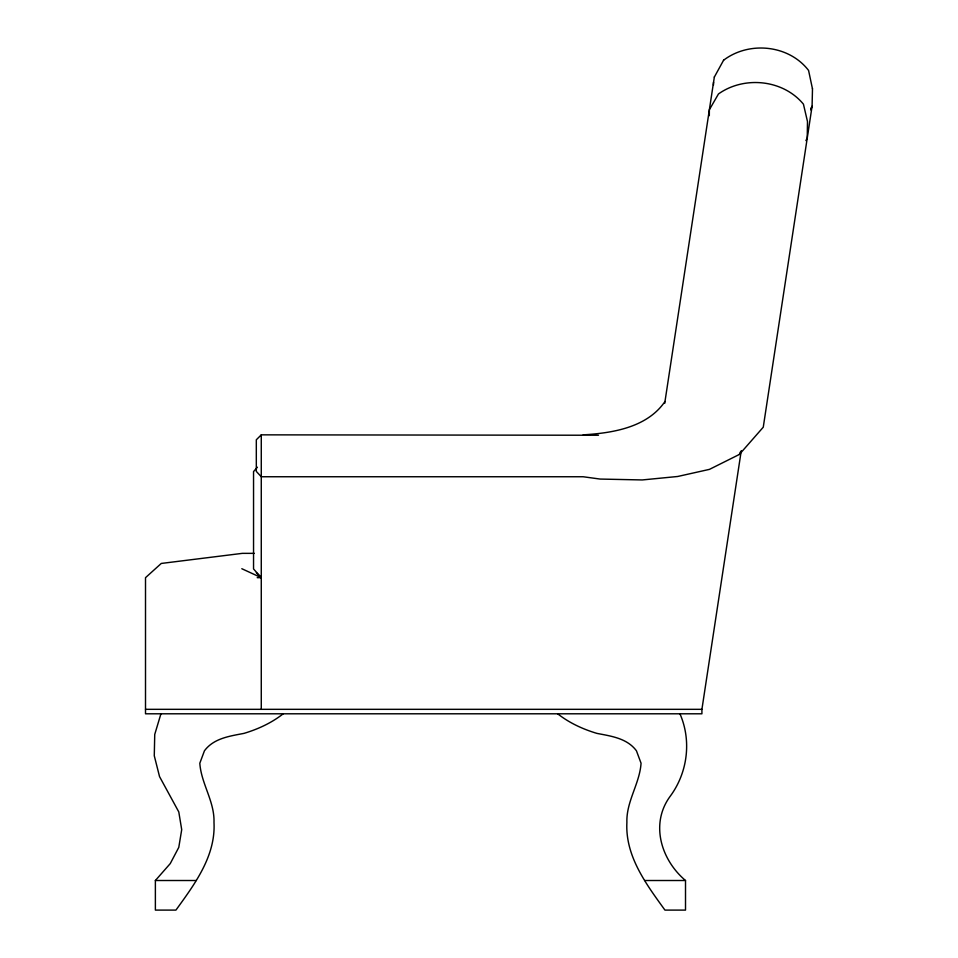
<?xml version="1.0" encoding="UTF-8"?>
<svg xmlns="http://www.w3.org/2000/svg" width="958" height="958" viewBox="0 0 958 958"><rect width="100%" height="100%" fill="white"/><g stroke="black" fill="none" stroke-linecap="round" stroke-linejoin="round"><path stroke-width="1.44" d="M709.315 115.678L709.363 109.751L718.464 93.956C744.222 75.646 783.105 79.526 803.439 104.171L807.486 121.546L807.235 138.132L805.894 140.61M598.475 435.243L261.271 434.848L256.313 439.794L256.313 471.408L261.271 476.749L583.147 476.749L600.079 479.06L642.231 479.946L677.677 476.485L709.459 469.372L739.384 454.439L763.263 427.196L812.085 106.242L812.492 88.651M713.459 85.13L713.566 82.148M664.696 403.402L714.369 76.868M723.565 60.414L723.589 60.222C749.048 40.835 788.829 44.763 808.576 70.437L812.468 88.831M254.301 553.353L242.362 553.353L161.267 563.448L145.508 577.674L145.508 713.794L701.915 713.794L701.915 709.327L741.264 450.667M160.932 713.794L154.741 734.427L154.274 755.766L159.543 776.603L178.787 811.929L181.709 829.64L178.787 847.363L170.261 863.577L155.376 880.51L155.376 910.1L175.937 910.1C194.57 884.27 215.766 856.165 213.993 822.491C214.7 801.427 201.192 783.752 199.815 763.227L204.449 750.797C213.742 738.247 229.681 736.151 243.955 733.385C258.049 729.17 271.593 722.931 283.197 713.794M810.851 109.978L811.689 107.38M739.42 454.379L740.271 452.128M810.719 108.853L812.085 106.242M714.345 77.047L723.589 60.222M664.984 401.498C647.129 427.627 612.39 433.076 583.147 434.848M257.403 467.205L253.547 471.576L253.547 568.944L261.271 577.674L257.211 577.674M145.508 709.327L701.915 709.327M155.376 880.51L196.151 880.51M644.722 880.51L685.509 880.51L685.509 910.1L664.948 910.1C646.303 884.27 625.119 856.165 626.891 822.491C626.185 801.427 639.693 783.752 641.058 763.227L636.435 750.797C627.143 738.247 611.204 736.151 596.918 733.385C582.823 729.17 569.291 722.931 557.676 713.794M241.811 568.717L261.271 577.674M256.313 572.728L260.277 576.692M685.509 880.51C660.84 859.685 649.847 823.185 670.612 795.715C687.712 772.172 691.628 740.546 679.94 713.794M261.271 434.848L261.271 709.327"/></g></svg>
